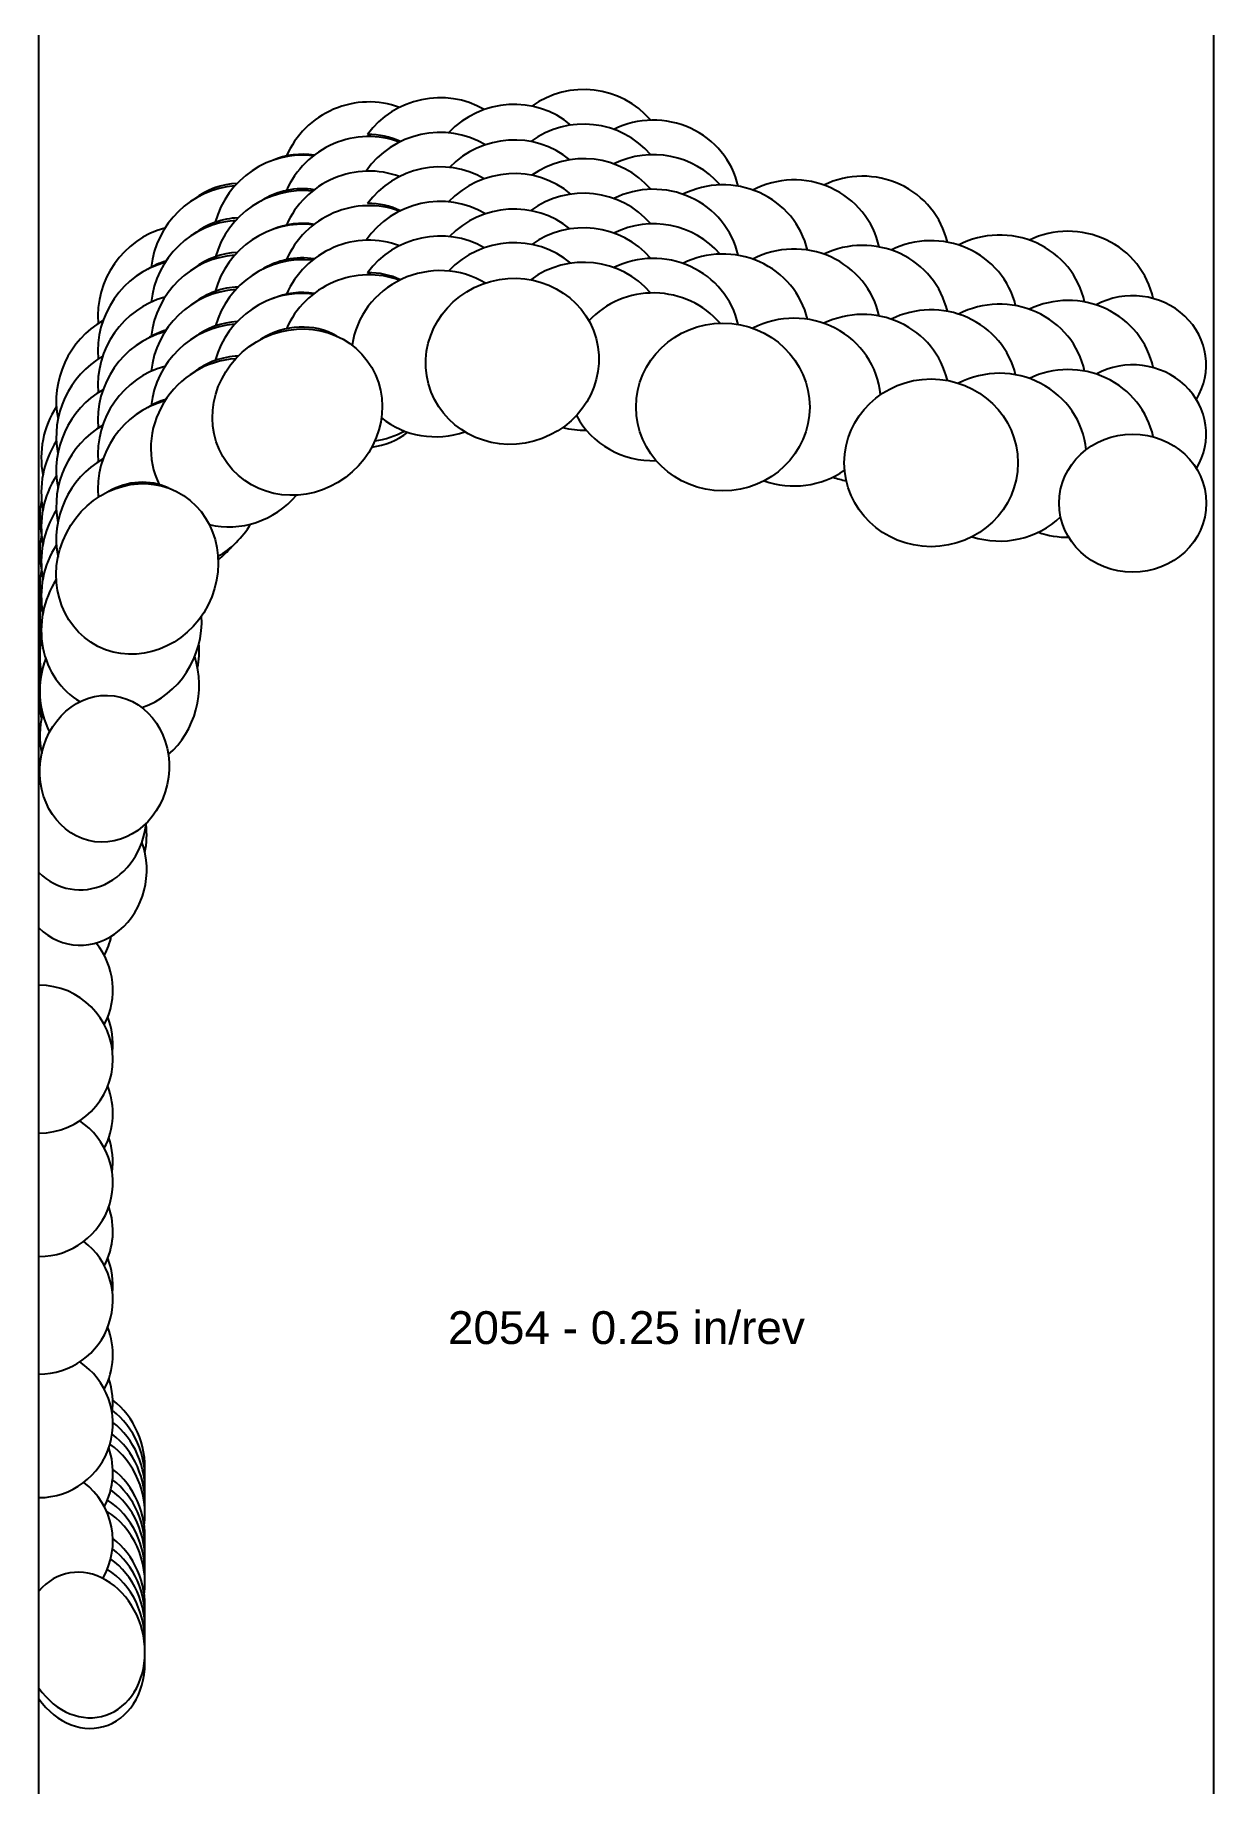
# Model space of a CAD drawing. Header units: inches. Extents: x -4.26 to 0, y -5.24 to 1.12.
import ezdxf
from ezdxf.enums import TextEntityAlignment as Align

# ---------------------------------------------------------------- set-up
doc = ezdxf.new("R2010")
doc.units = ezdxf.units.IN
doc.header["$MEASUREMENT"] = 0
for name, color, linetype, true_color in [('Blade_1', 30, 'Continuous', 0xff7f00), ('Blade_2', 7, 'Continuous', 0xcccc00), ('Blade_3', 7, 'Continuous', 0x00cc00), ('Blade_4', 7, 'Continuous', 0x00cccc), ('Blade_5', 7, 'Continuous', 0x0066cc), ('Blade_6', 190, 'Continuous', 0x7f00ff)]:
    doc.layers.add(name, color=color, linetype=linetype, true_color=true_color)
doc.layers.add('Gage_Line', color=7, linetype='Continuous')
doc.styles.get("Standard").update_dxf_attribs({"font": 'arial.ttf'})

msp = doc.modelspace()

# ---------------------------------------------------------------- linework, layer by layer
at = {"layer": 'Blade_1'}
for centre, major_axis, ratio, start_param, end_param in [((-2.5378, 0.4366), (0.3031, 0.082), 0.953001, 6.873073, 8.414052), ((-1.7759, 0.2713), (0.314, 0), 0.965926, 6.507379, 8.332601), ((-3.3154, 0.253), (0.253, 0.1859), 0.935491, 7.072642, 8.552406), ((-3.3174, 0.3087), (0.2186, 0.1515), 0.919749, 0.757803, 1.526764), ((-2.5378, 0.1866), (0.3031, 0.082), 0.953001, 6.873073, 8.414052), ((-1.0229, 0.0695), (0.314, 0), 0.965926, 6.510898, 8.3313), ((-3.3154, 0.003), (0.253, 0.1859), 0.935491, 7.072642, 8.552406), ((-1.7759, 0.0213), (0.314, 0), 0.965926, 6.507379, 8.332601), ((-3.3174, 0.0587), (0.2186, 0.1515), 0.919749, 0.757803, 1.526764), ((-0.2935, -0.0763), (0.266, 0), 0.939693, 5.75949, 8.3752), ((-1.0229, -0.1805), (0.314, 0), 0.965926, 6.510898, 8.3313), ((-3.3174, -0.1913), (0.2186, 0.1515), 0.919749, 0.409694, 1.526764), ((-3.8944, -0.3144), (0.1421, 0.28), 0.915332, 7.230498, 8.558795), ((-0.2935, -0.3263), (0.266, 0), 0.939693, 5.75949, 8.3752), ((-3.8944, -0.5644), (0.1421, 0.28), 0.915332, 7.230498, 8.558795), ((-3.8979, -0.7609), (0.1275, 0.2335), 0.897923, 0.054755, 0.968772), ((-4.013, -1.037), (0.0347, 0.2637), 0.877742, 7.923268, 8.162097), ((-4.013, -1.287), (0.0347, 0.2637), 0.877742, 7.923268, 8.233664), ((-4.25, -2.087), (0, 0.2675), 1, 4.226166, 4.50227), ((-4.25, -2.337), (0, 0.2675), 1, 4.226166, 5.400943), ((-4.25, -2.587), (0, 0.2675), 1, 3.141641, 6.283137), ((-4.25, -2.5333), (0, 0.2675), 1, 4.611898, 5.088136), ((-4.25, -2.7833), (0, 0.2675), 1, 4.226166, 5.088136), ((-4.25, -3.0333), (0, 0.2675), 1, 3.141641, 5.699174), ((-4.25, -2.9588), (0, 0.2675), 1, 4.572606, 5.046534), ((-4.25, -3.2088), (0, 0.2675), 1, 4.226166, 5.046534), ((-4.25, -3.4588), (0, 0.2675), 1, 3.141641, 5.631812), ((-4.25, -3.4051), (0, 0.2675), 1, 4.611898, 5.088136), ((-4.25, -3.6551), (0, 0.2675), 1, 4.226166, 5.088136), ((-4.25, -3.9051), (0, 0.2675), 1, 3.141641, 5.699174), ((-4.25, -3.8305), (0, 0.2675), 1, 4.57262, 5.046548), ((-4.25, -4.0805), (0, 0.2675), 1, 4.226166, 5.046548), ((-4.0866, -4.2057), (-0.0672, 0.2574), 0.81468, 4.242405, 5.534785), ((-4.25, -4.3305), (0, 0.2675), 1, 4.186616, 5.631833), ((-4.0866, -4.4557), (-0.0672, 0.2574), 0.81468, 4.242405, 5.595988), ((-4.0866, -4.7057), (-0.0672, 0.2574), 0.81468, 1.995219, 6.809259)]:
    msp.add_ellipse(centre, major_axis=major_axis, ratio=ratio, start_param=start_param, end_param=end_param, dxfattribs=at)
for centre, major_axis, ratio in [((-2.5378, -0.0634), (0.3031, 0.082), 0.953001), ((-3.3154, -0.247), (0.253, 0.1859), 0.935491), ((-1.7759, -0.2287), (0.314, 0), 0.965926), ((-1.0229, -0.4305), (0.314, 0), 0.965926), ((-0.2935, -0.5763), (0.266, 0), 0.939693), ((-3.8944, -0.8144), (0.1421, 0.28), 0.915332), ((-4.013, -1.537), (0.0347, 0.2637), 0.877742)]:
    msp.add_ellipse(centre, major_axis=major_axis, ratio=ratio, dxfattribs=at)
at = {"layer": 'Blade_2'}
for centre, major_axis, ratio, start_param, end_param in [((-2.8067, 0.4642), (0.3006, 0.0909), 0.952116, 6.993235, 8.555099), ((-2.0275, 0.3804), (0.314, 0), 0.965926, 6.977505, 8.326732), ((-2.8067, 0.2142), (0.3006, 0.0909), 0.952116, 6.993235, 8.555099), ((-3.542, 0.142), (0.2168, 0.2271), 0.933927, 7.067138, 8.554191), ((-3.5447, 0.2), (0.1897, 0.1865), 0.918211, 0.776687, 1.437462), ((-2.0275, 0.1304), (0.314, 0), 0.965926, 6.977505, 8.326732), ((-2.8067, -0.0358), (0.3006, 0.0909), 0.952116, 6.993235, 9.016084), ((-3.542, -0.108), (0.2168, 0.2271), 0.933927, 7.067138, 8.554191), ((-3.5447, -0.05), (0.1897, 0.1865), 0.918211, 0.776687, 1.437462), ((-2.0275, -0.1196), (0.314, 0), 0.965926, 6.977505, 8.692357), ((-3.542, -0.358), (0.2168, 0.2271), 0.933927, 7.067138, 9.102655), ((-3.5447, -0.3), (0.1897, 0.1865), 0.918211, 0.776687, 1.437462), ((-2.8067, -0.0358), (0.3006, 0.0909), 0.952116, 3.719843, 4.748783), ((-2.0275, -0.1196), (0.314, 0), 0.965926, 3.621689, 4.745182), ((-3.9513, -0.5197), (0.104, 0.2963), 0.914798, 1.314104, 2.139694), ((-3.542, -0.358), (0.2168, 0.2271), 0.933927, 3.629847, 4.7681), ((-3.9513, -0.7697), (0.104, 0.2963), 0.914798, 1.314104, 2.139694), ((-3.9513, -1.0197), (0.104, 0.2963), 0.914798, 1.314104, 2.965031), ((-4.0938, -1.2093), (0.0316, 0.2641), 0.876991, 0.848911, 0.867305), ((-3.9513, -1.0197), (0.104, 0.2963), 0.914798, 3.765978, 5.138527), ((-4.0938, -1.4593), (0.0316, 0.2641), 0.876991, 0.848911, 0.867305), ((-4.0938, -1.7093), (0.0316, 0.2641), 0.876991, 0.840062, 0.867305), ((-4.0938, -1.7093), (0.0316, 0.2641), 0.876991, 2.545553, 4.724641), ((-4.0866, -4.164), (-0.0672, 0.2574), 0.81468, 4.322578, 5.495029), ((-4.0866, -4.414), (-0.0672, 0.2574), 0.81468, 4.322578, 5.581336), ((-4.0866, -4.664), (-0.0672, 0.2574), 0.81468, 4.322578, 5.581336)]:
    msp.add_ellipse(centre, major_axis=major_axis, ratio=ratio, start_param=start_param, end_param=end_param, dxfattribs=at)
at = {"layer": 'Blade_3'}
for centre, major_axis, ratio, start_param, end_param in [((-2.2796, 0.491), (0.314, 0), 0.965926, 6.970885, 8.50952), ((-3.0687, 0.4475), (0.2781, 0.1457), 0.950906, 6.984581, 8.559728), ((-3.0701, 0.5045), (0.2391, 0.1165), 0.936923, 0.634727, 1.108852), ((-2.2796, 0.241), (0.314, 0), 0.965926, 6.970885, 8.50952), ((-1.5185, 0.2891), (0.314, 0), 0.965926, 6.486436, 8.34894), ((-3.0687, 0.1975), (0.2781, 0.1457), 0.950906, 6.984581, 8.559728), ((-3.0701, 0.2545), (0.2391, 0.1165), 0.936923, 0.634727, 1.108852), ((-0.7751, 0.0899), (0.314, 0), 0.965926, 6.486502, 8.346203), ((-2.2796, -0.009), (0.314, 0), 0.965926, 6.970885, 8.50952), ((-1.5185, 0.0391), (0.314, 0), 0.965926, 6.486436, 8.34894), ((-3.7372, -0.0041), (0.1753, 0.2605), 0.932365, 7.099847, 8.580157), ((-3.7405, 0.0507), (0.1561, 0.2154), 0.916675, 0.869077, 1.153305), ((-3.0687, -0.0525), (0.2781, 0.1457), 0.950906, 6.984581, 8.559728), ((-3.0701, 0.0045), (0.2391, 0.1165), 0.936923, 0.634727, 1.108852), ((-0.7751, -0.1601), (0.314, 0), 0.965926, 6.486502, 8.346203), ((-1.5185, -0.2109), (0.314, 0), 0.965926, 6.372217, 8.34894), ((-3.7372, -0.2541), (0.1753, 0.2605), 0.932365, 7.099847, 8.580157), ((-3.7405, -0.1993), (0.1561, 0.2154), 0.916675, 0.869077, 1.153305), ((-0.7751, -0.4101), (0.314, 0), 0.965926, 6.372132, 8.346203), ((-3.7372, -0.5041), (0.1753, 0.2605), 0.932365, 7.099847, 8.580157), ((-3.7405, -0.4493), (0.1561, 0.2154), 0.916675, 0.869077, 1.153305), ((-3.0687, -0.0525), (0.2781, 0.1457), 0.950906, 4.360067, 4.72108), ((-2.2796, -0.009), (0.314, 0), 0.965926, 4.467771, 4.742554), ((-1.5185, -0.2109), (0.314, 0), 0.965926, 4.360414, 5.333955), ((-0.7751, -0.4101), (0.314, 0), 0.965926, 4.390257, 5.492469), ((-3.9585, -0.7453), (0.063, 0.3076), 0.914731, 1.579049, 1.992155), ((-3.7372, -0.5041), (0.1753, 0.2605), 0.932365, 4.234236, 4.770512), ((-3.9585, -0.9953), (0.063, 0.3076), 0.914731, 1.579049, 1.992155), ((-3.9585, -1.2453), (0.063, 0.3076), 0.914731, 1.405011, 2.2896), ((-3.9585, -1.2453), (0.063, 0.3076), 0.914731, 4.020787, 5.270633), ((-4.0938, -1.9096), (0.0316, 0.2641), 0.876991, 2.545553, 5.234823), ((-4.0866, -4.1189), (-0.0672, 0.2574), 0.81468, 4.315924, 5.480835), ((-4.0866, -4.3689), (-0.0672, 0.2574), 0.81468, 4.315924, 5.520749), ((-4.0866, -4.6189), (-0.0672, 0.2574), 0.81468, 4.315924, 5.520749)]:
    msp.add_ellipse(centre, major_axis=major_axis, ratio=ratio, start_param=start_param, end_param=end_param, dxfattribs=at)
at = {"layer": 'Blade_4'}
for centre, major_axis, ratio, start_param, end_param in [((-2.5378, 0.5651), (0.3031, 0.082), 0.953001, 6.858031, 8.428205), ((-3.3154, 0.3815), (0.253, 0.1859), 0.935491, 7.060029, 8.565435), ((-3.3174, 0.4337), (0.2186, 0.1515), 0.919749, 0.757804, 1.350193), ((-2.5378, 0.3151), (0.3031, 0.082), 0.953001, 6.858031, 8.428205), ((-3.3154, 0.1315), (0.253, 0.1859), 0.935491, 7.060029, 8.565435), ((-3.3174, 0.1837), (0.2186, 0.1515), 0.919749, 0.757804, 1.350193), ((-2.5378, 0.0651), (0.3031, 0.082), 0.953001, 6.858031, 8.428205), ((-3.3154, -0.1185), (0.253, 0.1859), 0.935491, 7.060029, 8.565435), ((-3.3174, -0.0663), (0.2186, 0.1515), 0.919749, 0.757804, 1.350193), ((-3.8944, -0.1859), (0.1421, 0.28), 0.915332, 0.941679, 2.287125), ((-3.8944, -0.4359), (0.1421, 0.28), 0.915332, 0.941679, 2.287125), ((-3.8944, -0.6859), (0.1421, 0.28), 0.915332, 0.941679, 2.287125), ((-4.013, -0.9086), (0.0347, 0.2637), 0.877742, 7.928999, 8.168398), ((-4.013, -1.1586), (0.0347, 0.2637), 0.877742, 7.928999, 8.168398), ((-4.013, -1.4086), (0.0347, 0.2637), 0.877742, 7.702084, 8.247129), ((-4.0866, -4.0772), (-0.0672, 0.2574), 0.81468, 4.322578, 5.48787), ((-4.0866, -4.3272), (-0.0672, 0.2574), 0.81468, 4.322578, 5.48787), ((-4.0866, -4.5772), (-0.0672, 0.2574), 0.81468, 4.322578, 5.48787)]:
    msp.add_ellipse(centre, major_axis=major_axis, ratio=ratio, start_param=start_param, end_param=end_param, dxfattribs=at)
at = {"layer": 'Blade_5'}
for centre, major_axis, ratio, start_param, end_param in [((-2.8067, 0.5892), (0.3006, 0.0909), 0.952116, 7.007332, 8.524535), ((-2.0275, 0.5054), (0.314, 0), 0.965926, 6.497508, 8.326732), ((-2.8067, 0.3392), (0.3006, 0.0909), 0.952116, 7.007332, 8.524535), ((-3.5447, 0.325), (0.1897, 0.1865), 0.918211, 0.790342, 1.437462), ((-1.2707, 0.3026), (0.314, 0), 0.965926, 6.498639, 8.316457), ((-3.542, 0.267), (0.2168, 0.2271), 0.933927, 7.078049, 8.549513), ((-2.0275, 0.2554), (0.314, 0), 0.965926, 6.497508, 8.326732), ((-2.8067, 0.0892), (0.3006, 0.0909), 0.952116, 7.007332, 8.524535), ((-0.5272, 0.1034), (0.314, 0), 0.965926, 6.483745, 8.316608), ((-3.542, 0.017), (0.2168, 0.2271), 0.933927, 7.078049, 8.549513), ((-3.5447, 0.075), (0.1897, 0.1865), 0.918211, 0.790342, 1.437462), ((-2.0275, 0.0054), (0.314, 0), 0.965926, 6.497508, 8.326732), ((-1.2707, 0.0526), (0.314, 0), 0.965926, 6.498639, 8.316457), ((-0.5272, -0.1466), (0.314, 0), 0.965926, 6.483745, 8.316608), ((-3.542, -0.233), (0.2168, 0.2271), 0.933927, 7.078049, 8.549513), ((-3.5447, -0.175), (0.1897, 0.1865), 0.918211, 0.790342, 1.437462), ((-1.2707, -0.1974), (0.314, 0), 0.965926, 6.498639, 8.316457), ((-0.5272, -0.3966), (0.314, 0), 0.965926, 6.483745, 8.316608), ((-3.9513, -0.3947), (0.104, 0.2963), 0.914798, 1.313066, 2.139694), ((-3.9513, -0.6447), (0.104, 0.2963), 0.914798, 1.313066, 2.139694), ((-1.2707, -0.1974), (0.314, 0), 0.965926, 4.36227, 4.523564), ((-0.5272, -0.3966), (0.314, 0), 0.965926, 4.362075, 4.720388), ((-3.9513, -0.8947), (0.104, 0.2963), 0.914798, 1.313066, 2.139694), ((-4.0938, -1.0843), (0.0316, 0.2641), 0.876991, 0.848911, 0.867305), ((-4.0938, -1.3343), (0.0316, 0.2641), 0.876991, 0.848911, 0.867305), ((-4.0938, -1.5843), (0.0316, 0.2641), 0.876991, 0.842362, 0.867305), ((-4.0866, -4.039), (-0.0672, 0.2574), 0.81468, 4.329229, 5.481588), ((-4.0866, -4.289), (-0.0672, 0.2574), 0.81468, 4.329229, 5.481588), ((-4.0866, -4.539), (-0.0672, 0.2574), 0.81468, 4.329229, 5.481588)]:
    msp.add_ellipse(centre, major_axis=major_axis, ratio=ratio, start_param=start_param, end_param=end_param, dxfattribs=at)
at = {"layer": 'Blade_6'}
for centre, major_axis, ratio, start_param, end_param in [((-2.2796, 0.616), (0.314, 0), 0.965926, 6.970885, 8.494504), ((-3.0687, 0.5725), (0.2781, 0.1457), 0.950906, 6.984581, 8.559728), ((-2.2796, 0.366), (0.314, 0), 0.965926, 6.970885, 8.494504), ((-3.0687, 0.3225), (0.2781, 0.1457), 0.950906, 6.984581, 8.559728), ((-2.2796, 0.116), (0.314, 0), 0.965926, 6.970885, 8.494504), ((-3.7372, 0.1209), (0.1753, 0.2605), 0.932365, 7.099847, 8.569381), ((-3.0687, 0.0725), (0.2781, 0.1457), 0.950906, 6.984581, 8.559728), ((-3.7372, -0.1291), (0.1753, 0.2605), 0.932365, 7.099847, 8.569381), ((-3.7372, -0.3791), (0.1753, 0.2605), 0.932365, 7.099847, 8.569381), ((-3.0701, -0.124), (0.2391, 0.1165), 0.936923, 4.376748, 4.914265), ((-3.9585, -0.6203), (0.063, 0.3076), 0.914731, 1.579049, 1.992155), ((-3.7405, -0.5778), (0.1561, 0.2154), 0.916675, 4.395331, 4.649469), ((-3.9585, -0.8703), (0.063, 0.3076), 0.914731, 1.579049, 1.992155), ((-3.9585, -1.1203), (0.063, 0.3076), 0.914731, 1.579049, 1.992155), ((-3.9585, -1.1203), (0.063, 0.3076), 0.914731, 4.731391, 5.013075), ((-4.0938, -1.7846), (0.0316, 0.2641), 0.876991, 4.61033, 4.990269), ((-4.0866, -4.7439), (-0.0672, 0.2574), 0.81468, 1.995219, 4.47525)]:
    msp.add_ellipse(centre, major_axis=major_axis, ratio=ratio, start_param=start_param, end_param=end_param, dxfattribs=at)
at = {"layer": 'Gage_Line'}
for p, q in [((-4.25, -5.2439), (-4.25, 1.116)), ((0, -5.2439), (0, 1.116))]:
    msp.add_line(p, q, dxfattribs=at)

# ---------------------------------------------------------------- texts
msp.add_text('2054 - 0.25 in/rev', height=0.11875).set_placement((-2.125, -3.5579), align=Align.MIDDLE_CENTER)

doc.saveas('drawing.dxf')
